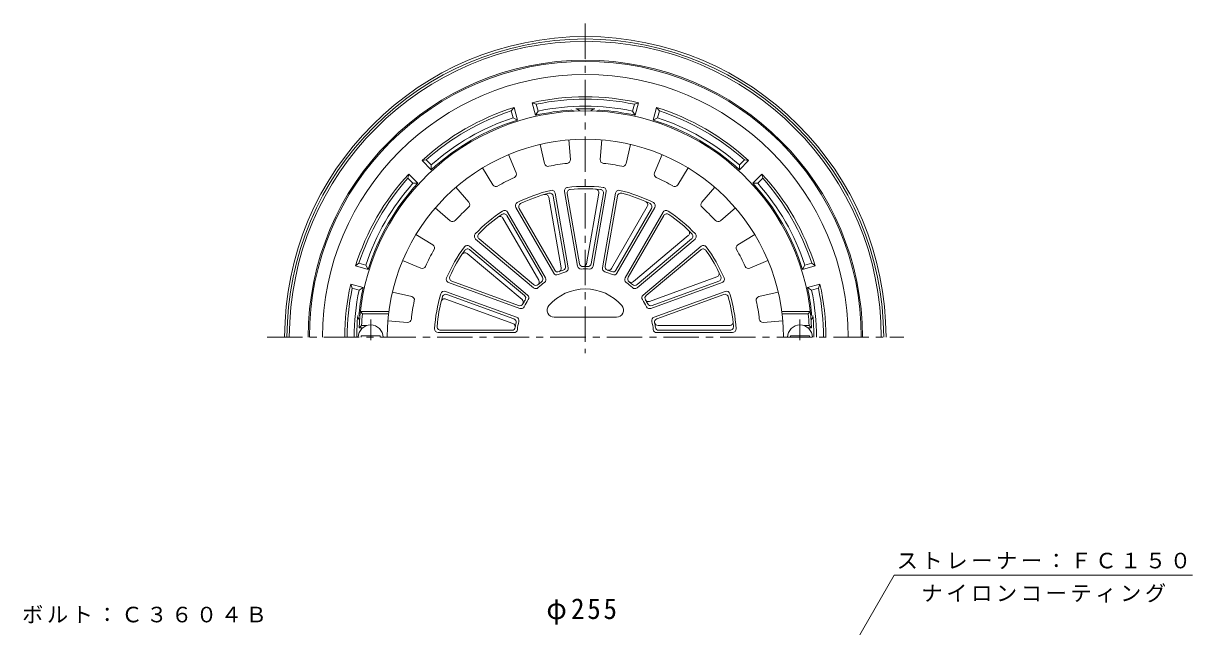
# Model space of a CAD drawing. Units: millimetres, scale not verified. Extents: x -290 to 222, y -346 to 356.
# Drawn here: x -281 to 214.8, y 100.3 to 356 of the extents above; entities that cross this region are included whole.
import ezdxf

# ---------------------------------------------------------------- set-up
doc = ezdxf.new("R2010")
doc.units = ezdxf.units.MM
doc.header["$LTSCALE"] = 3
doc.linetypes.add('CHAIN1', pattern=[8, 5, -1, 1, -1])
for name, color, linetype, lineweight in [('0-0', 3, 'Continuous', 9), ('0-1', 2, 'Continuous', 9), ('0-2', 6, 'Continuous', 5), ('0-4', 7, 'Continuous', 9), ('0-5', 7, 'Continuous', 9)]:
    doc.layers.add(name, color=color, linetype=linetype, lineweight=lineweight)
doc.styles.add('ＭＳ ゴシック', font='')
doc.styles.get('ＭＳ ゴシック').set_extended_font_data('MS Gothic')

msp = doc.modelspace()

# ---------------------------------------------------------------- linework, layer by layer
at = {"layer": '0-0', "linetype": 'CHAIN1'}
for p, q in [((-42.702, 356.039), (-42.702, 216.282)), ((-177.551, 222.941), (92.31, 222.941))]:
    msp.add_line(p, q, dxfattribs=at)
at = {"layer": '0-0'}
for radius in [127.5, 126.5, 125.5]:
    msp.add_arc((-42.702, 222.941), radius, 0, 180, dxfattribs=at)
at = {"layer": '0-1'}
for p, q in [((-63.793, 317.108), (-65.218, 322.425)), ((-63.491, 321.778), (-65.218, 322.425)), ((-20.186, 322.425), (-21.913, 321.778)), ((-21.611, 317.108), (-20.186, 322.425)), ((-72.945, 320.354), (-74.117, 318.931)), ((-73.339, 316.029), (-74.117, 318.931)), ((-71.52, 315.037), (-72.945, 320.354)), ((-62.714, 318.876), (-63.793, 317.108)), ((-62.714, 318.876), (-63.491, 321.778)), ((-22.69, 318.876), (-21.913, 321.778)), ((-21.611, 317.108), (-22.69, 318.876)), ((-13.884, 315.037), (-12.459, 320.354)), ((-11.288, 318.931), (-12.459, 320.354)), ((-12.065, 316.029), (-11.288, 318.931)), ((-71.52, 315.037), (-73.339, 316.029)), ((-12.065, 316.029), (-13.884, 315.037)), ((-110.125, 298.142), (-111.943, 297.839)), ((-108.051, 293.946), (-111.943, 297.839)), ((-108, 296.017), (-110.125, 298.142)), ((22.596, 296.017), (24.721, 298.142)), ((22.647, 293.946), (26.539, 297.839)), ((26.539, 297.839), (24.721, 298.142)), ((-108, 296.017), (-108.051, 293.946)), ((22.647, 293.946), (22.596, 296.017)), ((-117.6, 292.182), (-117.903, 290.364)), ((-115.778, 288.239), (-117.903, 290.364)), ((-113.708, 288.29), (-117.6, 292.182)), ((-113.708, 288.29), (-115.778, 288.239)), ((28.304, 288.29), (32.196, 292.182)), ((30.374, 288.239), (28.304, 288.29)), ((30.374, 288.239), (32.499, 290.364)), ((32.499, 290.364), (32.196, 292.182)), ((-138.692, 254.355), (-140.115, 253.184)), ((-134.798, 251.759), (-140.115, 253.184)), ((-135.79, 253.578), (-138.692, 254.355)), ((-135.79, 253.578), (-134.798, 251.759)), ((49.394, 251.759), (50.386, 253.578)), ((49.394, 251.759), (54.711, 253.184)), ((50.386, 253.578), (53.288, 254.355)), ((54.711, 253.184), (53.288, 254.355)), ((-136.869, 244.032), (-142.186, 245.456)), ((-141.539, 243.73), (-142.186, 245.456)), ((-138.637, 242.953), (-141.539, 243.73)), ((-138.637, 242.953), (-136.869, 244.032)), ((51.465, 244.032), (56.782, 245.456)), ((53.233, 242.953), (51.465, 244.032)), ((53.233, 242.953), (56.135, 243.73)), ((56.135, 243.73), (56.782, 245.456))]:
    msp.add_line(p, q, dxfattribs=at)
for centre, radius, start, end in [((-42.702, 222.941), 117.5, 0, 180), ((-42.702, 222.941), 117, 0, 180), ((-42.702, 222.941), 111.441, 0, 180), ((-42.702, 222.941), 102, 77.24745, 102.75252), ((-42.702, 222.941), 101, 78.1216, 101.87843), ((-42.702, 222.941), 102, 107.24745, 132.75252), ((-42.702, 222.941), 101, 108.1216, 131.87843), ((-42.702, 222.941), 96.5, 93.64027, 102.62434), ((-42.702, 222.941), 98, 78.21725, 101.78276), ((-48.702, 317.25), 2, 51.83441, 93.64053), ((-42.702, 222.941), 96.917, 87.58473, 92.41527), ((-46.702, 317.774), 2, 34.69341, 92.41542), ((-38.702, 317.774), 2, 87.58458, 145.30659), ((-36.702, 317.25), 2, 86.35947, 128.16559), ((-42.702, 222.941), 96.5, 77.37563, 86.35973), ((-42.702, 222.941), 102, 47.24745, 72.75252), ((-42.702, 222.941), 101, 48.1216, 71.87843), ((-42.702, 222.941), 96.5, 107.37563, 132.62434), ((-42.702, 222.941), 98, 108.21725, 131.78276), ((-42.702, 222.941), 96.5, 47.37563, 72.62434), ((-42.702, 222.941), 98, 48.21725, 71.78276), ((-42.702, 222.941), 102, 137.24745, 162.75252), ((-42.702, 222.941), 101, 138.1216, 161.87843), ((-42.702, 222.941), 98, 138.21725, 161.78276), ((-42.702, 222.941), 96.5, 137.37563, 162.62434), ((-42.702, 222.941), 96.5, 17.37563, 42.62434), ((-42.702, 222.941), 98, 18.21725, 41.78276), ((-42.702, 222.941), 102, 17.24745, 42.75252), ((-42.702, 222.941), 101, 18.1216, 41.87843), ((-42.702, 222.941), 102, 167.24748, 180), ((-42.702, 222.941), 101, 168.12157, 180), ((-42.702, 222.941), 98, 168.21722, 179.99998), ((-42.702, 222.941), 96.5, 167.37566, 173.92558), ((-42.702, 222.941), 96.5, 6.07442, 12.62434), ((-42.702, 222.941), 98, 0, 11.78276), ((-42.702, 222.941), 101, 0, 11.87843), ((-42.702, 222.941), 102, 0, 12.75252), ((-136.671, 232.941), 2, 173.92577, 215.73421), ((51.267, 232.941), 2, 324.26579, 6.07423), ((-42.702, 222.941), 96.917, 174.55904, 180), ((-137.191, 231.941), 2, 174.55836, 232.28242), ((51.787, 231.941), 2, 307.71758, 5.44164), ((-42.702, 222.941), 96.917, 0, 5.44096)]:
    msp.add_arc(centre, radius, start, end, dxfattribs=at)
at = {"layer": '0-2'}
for p, q in [((-61.912, 304.715), (-59.997, 296.566)), ((-49.702, 306.649), (-49.005, 298.307)), ((-35.702, 306.649), (-36.4, 298.307)), ((-23.492, 304.715), (-25.407, 296.566)), ((-75.227, 300.389), (-71.985, 292.671)), ((-10.178, 300.389), (-13.419, 292.671)), ((-86.241, 294.776), (-81.902, 287.618)), ((0.837, 294.776), (-3.502, 287.618)), ((-97.567, 286.547), (-92.1, 280.209)), ((-51.07, 253.123), (-56.307, 282.823)), ((-49.933, 252.432), (-55.508, 284.048)), ((-45.994, 253.126), (-51.568, 284.742)), ((-45.161, 254.165), (-50.398, 283.865)), ((-42.274, 254.163), (-37.006, 284.036)), ((-40.243, 254.165), (-35.006, 283.865)), ((-39.41, 253.126), (-33.836, 284.742)), ((-35.471, 252.432), (-29.896, 284.047)), ((-34.334, 253.123), (-29.097, 282.823)), ((12.163, 286.547), (6.696, 280.209)), ((-106.309, 277.806), (-99.97, 272.339)), ((-56.119, 250.18), (-72.171, 277.983)), ((-52.978, 252.426), (-58.246, 282.299)), ((-31.621, 252.134), (-16.454, 278.403)), ((-29.285, 250.18), (-13.233, 277.983)), ((20.904, 277.806), (14.566, 272.339)), ((-62.443, 247.134), (-77.61, 273.403)), ((-60.889, 248.441), (-75.968, 274.559)), ((-59.583, 248.18), (-75.635, 275.983)), ((-55.692, 251.441), (-70.772, 277.559)), ((-29.712, 251.441), (-14.633, 277.559)), ((-25.821, 248.18), (-9.769, 275.983)), ((-24.515, 248.441), (-9.436, 274.559)), ((-114.538, 266.48), (-107.379, 262.141)), ((-64.626, 243.948), (-89.219, 264.584)), ((-64.657, 245.279), (-87.759, 264.664)), ((-22.305, 246.583), (0.932, 266.081)), ((-20.778, 243.948), (3.815, 264.584)), ((-20.748, 245.279), (2.355, 264.664)), ((29.134, 266.48), (21.975, 262.141)), ((-69.527, 238.923), (-92.764, 258.421)), ((-67.198, 240.884), (-91.79, 261.52)), ((-68.513, 240.683), (-91.616, 260.068)), ((-18.207, 240.884), (6.386, 261.52)), ((-16.891, 240.683), (6.212, 260.068)), ((-120.15, 255.465), (-112.432, 252.224)), ((34.746, 255.465), (27.028, 252.224)), ((-15.449, 238.181), (13.055, 248.556)), ((-70.489, 235.183), (-100.657, 246.163)), ((-70.973, 236.423), (-99.312, 246.738)), ((-14.915, 235.183), (15.253, 246.163)), ((-14.431, 236.423), (13.908, 246.738)), ((-124.476, 242.151), (-116.327, 240.236)), ((-71.857, 231.424), (-102.025, 242.404)), ((-73.375, 228.784), (-101.88, 239.159)), ((-73.025, 230.785), (-101.364, 241.1)), ((-13.547, 231.424), (16.621, 242.404)), ((-12.379, 230.785), (15.96, 241.1)), ((39.072, 242.151), (30.923, 240.236)), ((-137.174, 232.941), (-138.07, 233.941)), ((-125.979, 233.941), (-138.07, 233.941)), ((40.575, 233.941), (52.666, 233.941)), ((51.77, 232.941), (52.666, 233.941)), ((-126.105, 232.941), (-137.174, 232.941)), ((-126.41, 229.941), (-118.068, 229.243)), ((-29.511, 231.441), (-55.893, 231.441)), ((41.006, 229.941), (32.664, 229.243)), ((40.701, 232.941), (51.77, 232.941)), ((-138.619, 226.941), (-137.57, 227.941)), ((-137.102, 226.941), (-138.619, 226.941)), ((-137.702, 222.941), (-137.702, 223.541)), ((-129.702, 223.541), (-137.702, 223.541)), ((-135.303, 227.941), (-137.57, 227.941)), ((-129.702, 222.941), (-129.702, 223.541)), ((-73.001, 224.941), (-105.104, 224.941)), ((-73.879, 225.941), (-104.037, 225.941)), ((-12.404, 224.941), (19.7, 224.941)), ((-11.88, 227.941), (18.453, 227.941)), ((-11.525, 225.941), (18.633, 225.941)), ((44.298, 223.541), (52.298, 223.541)), ((44.298, 222.941), (44.298, 223.541)), ((49.899, 227.941), (52.166, 227.941)), ((51.698, 226.941), (53.215, 226.941)), ((53.215, 226.941), (52.166, 227.941)), ((52.298, 222.941), (52.298, 223.541))]:
    msp.add_line(p, q, dxfattribs=at)
at = {"layer": '0-2', "linetype": 'CHAIN1'}
for p, q in [((-133.702, 221.666), (-133.702, 230.548)), ((48.298, 221.666), (48.298, 230.548))]:
    msp.add_line(p, q, dxfattribs=at)
at = {"layer": '0-2'}
for centre, radius, start, end in [((-42.702, 222.941), 96, 2.38802, 177.61198), ((-42.702, 222.941), 84, 0, 180), ((-50.499, 298.182), 1.5, 275.91682, 4.78043), ((-34.905, 298.182), 1.5, 175.21964, 264.08331), ((-73.368, 292.09), 1.5, 293.91682, 22.78043), ((-58.537, 296.909), 1.5, 193.21964, 282.08331), ((-42.702, 222.941), 74.144, 95.91643, 102.08356), ((-42.702, 222.941), 74.144, 77.91643, 84.08356), ((-26.867, 296.909), 1.5, 257.91682, 346.78043), ((-12.036, 292.09), 1.5, 157.21964, 246.08331), ((-80.619, 288.395), 1.5, 211.21964, 300.08331), ((-42.702, 222.941), 74.144, 113.91643, 120.08356), ((-42.702, 222.941), 74.144, 59.91643, 66.08356), ((-4.785, 288.395), 1.5, 239.91682, 328.78043), ((-42.702, 222.941), 64, 103.21024, 116.78976), ((-42.702, 222.941), 63, 104.19609, 115.80386), ((-59.723, 282.039), 1.5, 10.00066, 106.06726), ((-57.784, 282.563), 1.5, 10.00018, 104.1954), ((-56.985, 283.787), 1.5, 10.00066, 103.21017), ((-50.091, 285.003), 1.5, 96.78998, 190), ((-48.921, 284.126), 1.5, 95.80408, 190), ((-42.702, 222.941), 64, 83.21024, 96.78976), ((-42.702, 222.941), 63, 84.19609, 95.80386), ((-38.484, 284.296), 1.5, 350.00066, 86.06726), ((-36.483, 284.126), 1.5, 350.00018, 84.1954), ((-35.313, 285.003), 1.5, 350.00066, 83.21017), ((-28.419, 283.787), 1.5, 76.78998, 170), ((-27.62, 282.563), 1.5, 75.80408, 170), ((-42.702, 222.941), 64, 63.21024, 76.78976), ((-42.702, 222.941), 63, 64.19609, 75.80386), ((-42.702, 222.941), 74.144, 131.91643, 138.08356), ((-93.236, 279.229), 1.5, 311.91682, 40.78043), ((-70.872, 278.733), 1.5, 116.78998, 210), ((-69.472, 278.309), 1.5, 115.80408, 210), ((-17.753, 279.153), 1.5, 330.00066, 66.06726), ((-15.932, 278.309), 1.5, 330.00018, 64.1954), ((-14.532, 278.733), 1.5, 330.00066, 63.21017), ((7.831, 279.229), 1.5, 139.21964, 228.08331), ((-42.702, 222.941), 74.144, 41.91643, 48.08356), ((-42.702, 222.941), 64, 123.21024, 136.78976), ((-42.702, 222.941), 63, 124.19609, 135.80386), ((-78.909, 272.653), 1.5, 30.00066, 126.06726), ((-77.267, 273.809), 1.5, 30.00018, 124.1954), ((-76.934, 275.233), 1.5, 30.00066, 123.21017), ((-8.47, 275.233), 1.5, 56.78998, 150), ((-8.137, 273.809), 1.5, 55.80408, 150), ((-42.702, 222.941), 64, 43.21024, 56.78976), ((-42.702, 222.941), 63, 44.19609, 55.80386), ((-98.99, 273.474), 1.5, 229.21964, 318.08331), ((-0.032, 267.23), 1.5, 310.00066, 46.06726), ((13.586, 273.474), 1.5, 221.91682, 310.78043), ((-88.255, 265.733), 1.5, 136.78998, 230), ((-86.795, 265.814), 1.5, 135.80408, 230), ((1.391, 265.814), 1.5, 310.00018, 44.1954), ((2.851, 265.733), 1.5, 310.00066, 43.21017), ((-42.702, 222.941), 74.144, 149.91643, 156.08356), ((-108.156, 260.858), 1.5, 329.91682, 58.78043), ((-42.702, 222.941), 64, 143.21024, 156.78976), ((-42.702, 222.941), 63, 144.19609, 155.80386), ((-93.728, 257.272), 1.5, 50.00066, 146.06726), ((-92.754, 260.371), 1.5, 50.00066, 143.21017), ((-92.58, 258.919), 1.5, 50.00018, 144.1954), ((7.176, 258.919), 1.5, 35.80408, 130), ((7.35, 260.371), 1.5, 36.78998, 130), ((-42.702, 222.941), 63, 24.19609, 35.80386), ((-42.702, 222.941), 64, 23.21024, 36.78976), ((22.752, 260.858), 1.5, 121.21964, 210.08331), ((-42.702, 222.941), 74.144, 23.91643, 30.08356), ((-111.851, 253.607), 1.5, 247.21964, 336.08331), ((-52.548, 252.863), 1.5, 288.21379, 10.00066), ((-44.517, 253.387), 1.5, 190, 273.4101), ((-43.684, 254.426), 1.5, 190, 271.78729), ((-43.751, 254.423), 1.5, 271.909, 350.00018), ((-42.702, 222.941), 30, 88.21315, 91.78674), ((-41.72, 254.426), 1.5, 268.21379, 350.00066), ((-40.888, 253.387), 1.5, 266.58957, 350.00066), ((-32.857, 252.863), 1.5, 170, 251.78729), ((26.447, 253.607), 1.5, 203.91682, 292.78043), ((-100.144, 247.573), 1.5, 156.78998, 250), ((-98.799, 248.147), 1.5, 155.80408, 250), ((-62.188, 247.691), 1.5, 308.21379, 30.00066), ((-60.882, 247.43), 1.5, 306.58957, 30.00066), ((-54.82, 250.93), 1.5, 210, 293.4101), ((-54.393, 252.191), 1.5, 210, 291.78729), ((-42.702, 222.941), 29, 106.5894, 113.41057), ((-54.455, 252.166), 1.5, 291.909, 10.00018), ((-42.702, 222.941), 30, 108.21315, 111.78674), ((-51.41, 252.171), 1.5, 286.58957, 10.00066), ((-42.702, 222.941), 29, 86.5894, 93.41057), ((-33.994, 252.171), 1.5, 170, 253.4101), ((-42.702, 222.941), 29, 66.5894, 73.41057), ((-32.92, 252.884), 1.5, 251.909, 330.00018), ((-42.702, 222.941), 30, 68.21315, 71.78674), ((-31.011, 252.191), 1.5, 248.21379, 330.00066), ((-30.584, 250.93), 1.5, 246.58957, 330.00066), ((-24.522, 247.43), 1.5, 150, 233.4101), ((-23.216, 247.691), 1.5, 150, 231.78729), ((12.542, 249.965), 1.5, 290.00066, 26.06726), ((13.395, 248.147), 1.5, 290.00018, 24.1954), ((14.74, 247.573), 1.5, 290.00066, 23.21017), ((-63.692, 246.428), 1.5, 230, 311.78729), ((-63.662, 245.097), 1.5, 230, 313.4101), ((-63.742, 246.384), 1.5, 311.909, 30.00018), ((-42.702, 222.941), 30, 128.21315, 131.78674), ((-42.702, 222.941), 29, 126.5894, 133.41057), ((-42.702, 222.941), 20.5, 41.08235, 138.91765), ((-42.702, 222.941), 29, 46.5894, 53.41057), ((-23.269, 247.732), 1.5, 231.909, 310.00018), ((-42.702, 222.941), 30, 48.21315, 51.78674), ((-21.742, 245.097), 1.5, 226.58957, 310.00066), ((-21.712, 246.428), 1.5, 228.21379, 310.00066), ((-42.702, 222.941), 74.144, 167.91643, 174.08356), ((-116.67, 238.776), 1.5, 347.91682, 76.78043), ((-42.702, 222.941), 64, 163.21024, 176.78976), ((-42.702, 222.941), 63, 164.19609, 175.80386), ((-102.538, 240.995), 1.5, 70.00066, 163.21017), ((-102.393, 237.749), 1.5, 70.00066, 166.06726), ((-101.877, 239.69), 1.5, 70.00018, 164.1954), ((-70.491, 237.774), 1.5, 331.909, 50.00018), ((-42.702, 222.941), 30, 148.21315, 151.78674), ((-42.702, 222.941), 29, 146.5894, 153.41057), ((-69.478, 239.534), 1.5, 328.21379, 50.00066), ((-68.162, 239.735), 1.5, 326.58957, 50.00066), ((-17.242, 239.735), 1.5, 130, 213.4101), ((-42.702, 222.941), 29, 26.5894, 33.41057), ((-15.927, 239.534), 1.5, 130, 211.78729), ((-15.962, 239.591), 1.5, 211.909, 290.00018), ((-42.702, 222.941), 30, 28.21315, 31.78674), ((16.473, 239.69), 1.5, 15.80408, 110), ((17.134, 240.995), 1.5, 16.78998, 110), ((-42.702, 222.941), 63, 4.19609, 15.80386), ((-42.702, 222.941), 64, 3.21024, 16.78976), ((31.266, 238.776), 1.5, 103.21964, 192.08331), ((-42.702, 222.941), 74.144, 5.91643, 12.08356), ((-70.46, 237.833), 1.5, 250, 331.78729), ((-69.976, 236.593), 1.5, 250, 333.4101), ((-55.893, 234.441), 3, 138.91777, 270), ((-29.511, 234.441), 3, 270, 41.08223), ((-15.428, 236.592), 1.5, 206.58957, 290.00066), ((-14.944, 237.833), 1.5, 208.21379, 290.00066), ((-133.702, 222.941), 5.25, 0, 180), ((-42.702, 222.941), 95, 173.95767, 176.98303), ((-117.943, 230.738), 1.5, 265.21964, 354.08331), ((-73.888, 227.375), 1.5, 351.909, 70.00018), ((-73.538, 229.375), 1.5, 348.21379, 70.00066), ((-42.702, 222.941), 30, 168.21315, 171.78674), ((-72.37, 230.015), 1.5, 346.58957, 70.00066), ((-42.702, 222.941), 29, 166.5894, 173.41057), ((-13.034, 230.015), 1.5, 110, 193.4101), ((-42.702, 222.941), 29, 6.5894, 13.41057), ((-11.866, 229.375), 1.5, 110, 191.78729), ((-11.88, 229.441), 1.5, 191.909, 270.00018), ((-42.702, 222.941), 30, 8.21315, 11.78674), ((18.453, 229.441), 1.5, 270.00066, 6.06726), ((32.539, 230.738), 1.5, 185.91682, 274.78043), ((48.298, 222.941), 5.25, 0, 180), ((-42.702, 222.941), 95, 3.01697, 6.04233), ((-105.104, 226.441), 1.5, 176.78998, 270), ((-104.037, 227.441), 1.5, 175.80408, 270), ((-73.879, 227.441), 1.5, 270, 351.78729), ((-73.001, 226.441), 1.5, 270, 353.4101), ((-12.404, 226.441), 1.5, 186.58957, 270.00066), ((-11.525, 227.441), 1.5, 188.21379, 270.00066), ((18.633, 227.441), 1.5, 270.00018, 4.1954), ((19.7, 226.441), 1.5, 270.00066, 3.21017)]:
    msp.add_arc(centre, radius, start, end, dxfattribs=at)
at = {"layer": '0-5'}
for p, q in [((25.461, 13.276), (88.3, 122.115)), ((88.3, 122.115), (214.78, 122.115))]:
    msp.add_line(p, q, dxfattribs=at)

# ---------------------------------------------------------------- texts
at = {"layer": '0-4', "color": 2, "insert": (-59.202, 101.114), "char_height": 8.798, "attachment_point": 7, "style": 'ＭＳ ゴシック'}
msp.add_mtext('\\T1.21;\\W0.95;φ255', dxfattribs=at)
at = {"layer": '0-5', "char_height": 6.598, "attachment_point": 7, "style": 'ＭＳ ゴシック'}
for s, insert in [('\\T1.17;ストレーナー：ＦＣ１５０', (89.29, 124.652)), ('\\T1.17;ナイロンコーティング', (99.79, 110.461)), ('\\T1.17;ボルト：Ｃ３６０４Ｂ', (-281.51, 101.723))]:
    msp.add_mtext(s, dxfattribs=dict(at, insert=insert))

doc.saveas('drawing.dxf')
